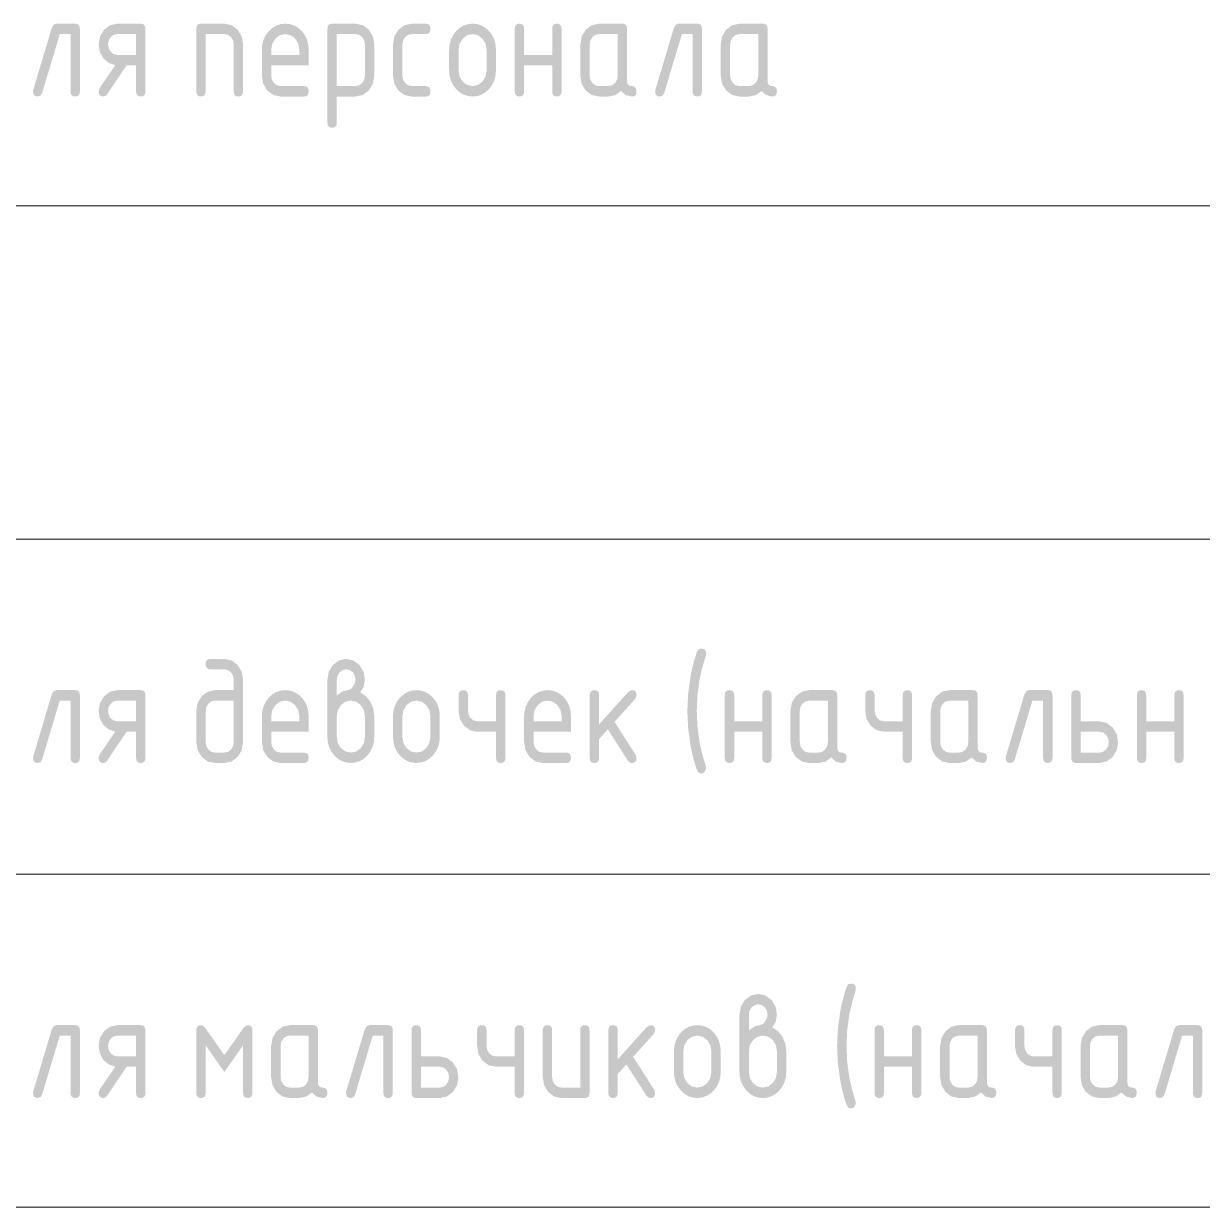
# Model space of a CAD drawing. Header units: millimetres. Extents: x -33838 to 476301, y -41806 to 120107.
# Drawn here: x 168524 to 171354, y 8690 to 11532 of the extents above; entities that cross this region are included whole.
import ezdxf

# ---------------------------------------------------------------- set-up
doc = ezdxf.new("R2010")
doc.units = ezdxf.units.MM
doc.layers.add('0_АР', color=8, linetype='Continuous', lineweight=20)

msp = doc.modelspace()

# ---------------------------------------------------------------- hatches: boundary and pattern name
at = {"layer": '0_АР'}
h = msp.add_hatch(color=7, dxfattribs=at)
h.dxf.hatch_style = 2
h.paths.add_polyline_path([(168602.49046, 11532.25537), (168647.41446, 11532.25537), (168652.33406, 11531.47077), (168655.84806, 11529.12027), (168657.95646, 11525.20927), (168658.65926, 11519.74277), (168658.65926, 11369.86737), (168657.95646, 11364.37757), (168655.84806, 11360.46907), (168652.33406, 11358.13157), (168647.41446, 11357.35477), (168642.50356, 11358.13157), (168639.00846, 11360.46907), (168636.91906, 11364.37757), (168636.22486, 11369.86737), (168636.22486, 11507.28527), (168610.48306, 11507.28527), (168568.09466, 11365.89857), (168564.15346, 11359.47687), (168557.56646, 11357.35477), (168552.61496, 11358.14197), (168549.08456, 11360.51047), (168546.97016, 11364.47057), (168546.26646, 11370.03267), (168546.81776, 11373.83607), (168591.24566, 11522.05787), (168595.58646, 11529.69907)])
h = msp.add_hatch(color=7, dxfattribs=at)
h.paths.add_polyline_path([(168743.73566, 11432.70587), (168727.86756, 11437.88037), (168715.01736, 11448.96667), (168706.53556, 11464.29737), (168703.71746, 11482.31527), (168706.98336, 11501.66977), (168716.78126, 11517.75837), (168731.29196, 11528.62417), (168748.69656, 11532.25537), (168804.86546, 11532.25537), (168809.78506, 11531.47077), (168813.29906, 11529.12027), (168815.40746, 11525.20927), (168816.11026, 11519.74277), (168816.11026, 11369.86737), (168815.40746, 11364.37757), (168813.29906, 11360.46907), (168809.78506, 11358.13157), (168804.86546, 11357.35477), (168799.95446, 11358.13157), (168796.45936, 11360.46907), (168794.36996, 11364.37757), (168793.67576, 11369.86737), (168793.67576, 11432.31997), (168770.80036, 11432.31997), (168724.00216, 11362.48107), (168720.02656, 11358.63627), (168715.01736, 11357.35477), (168710.06586, 11358.13157), (168706.53556, 11360.46907), (168704.42106, 11364.37757), (168703.71746, 11369.86737), (168705.97746, 11377.41897)])
h.paths.add_polyline_path([(168726.26216, 11482.31527), (168727.91576, 11472.77237), (168732.87676, 11464.67637), (168740.12516, 11459.12287), (168748.69656, 11457.29007), (168793.67576, 11457.29007), (168793.67576, 11507.28527), (168748.69656, 11507.28527), (168740.00806, 11505.43877), (168732.76646, 11499.95417), (168727.88136, 11491.89947)])
h = msp.add_hatch(color=7, dxfattribs=at)
h.dxf.hatch_style = 2
h.paths.add_polyline_path([(168938.16536, 11369.86737), (168938.16536, 11519.74277), (168938.86896, 11525.20927), (168940.98346, 11529.12027), (168944.51376, 11531.47077), (168949.46526, 11532.25537), (169005.63406, 11532.25537), (169022.94226, 11528.58977), (169037.43916, 11517.64817), (169047.26466, 11501.53197), (169050.55816, 11482.31527), (169050.55816, 11369.86737), (169049.85536, 11364.37757), (169047.74696, 11360.46907), (169044.23296, 11358.13157), (169039.31336, 11357.35477), (169034.40236, 11358.13157), (169030.90726, 11360.46907), (169028.81786, 11364.37757), (169028.12366, 11369.86737), (169028.12366, 11482.31527), (169026.48376, 11492.03727), (169021.61936, 11500.06437), (169014.39156, 11505.47317), (169005.63406, 11507.28527), (168960.71006, 11507.28527), (168960.71006, 11369.86737), (168960.00726, 11364.37757), (168957.89886, 11360.46907), (168954.38486, 11358.13157), (168949.46526, 11357.35477), (168944.51376, 11358.13157), (168940.98346, 11360.46907), (168938.86896, 11364.37757)])
h = msp.add_hatch(color=7, dxfattribs=at)
h.paths.add_polyline_path([(169151.84026, 11507.28527), (169138.90046, 11504.52237), (169128.02776, 11496.26097), (169120.61386, 11484.14807), (169118.16096, 11469.80267), (169118.16096, 11457.29007), (169185.57456, 11457.29007), (169185.57456, 11469.80267), (169183.09416, 11484.14807), (169175.65276, 11496.26097), (169164.73866, 11504.52237)])
h.paths.add_polyline_path([(169118.16096, 11432.31997), (169118.16096, 11407.34997), (169119.81466, 11397.80707), (169124.77556, 11389.71107), (169132.02406, 11384.15757), (169140.59546, 11382.32477), (169196.76426, 11382.32477), (169201.68386, 11381.54107), (169205.19786, 11379.19667), (169207.30626, 11375.30197), (169208.00906, 11369.86737), (169207.30626, 11364.37757), (169205.19786, 11360.46907), (169201.68386, 11358.13157), (169196.76426, 11357.35477), (169140.59546, 11357.35477), (169123.19076, 11360.95827), (169108.68006, 11371.79657), (169098.88226, 11387.91967), (169095.61626, 11407.34997), (169095.61626, 11469.80267), (169096.64036, 11482.26697), (169099.71596, 11493.78057), (169104.84826, 11504.34317), (169112.04246, 11513.95497), (169120.70256, 11521.95367), (169130.22566, 11527.67337), (169140.60666, 11531.10897), (169151.84026, 11532.25537), (169163.19956, 11531.12017), (169173.63386, 11527.72157), (169183.14836, 11522.06997), (169191.74816, 11514.17547), (169198.84686, 11504.61447), (169203.93006, 11494.03547), (169206.98756, 11482.43327), (169208.00906, 11469.80267), (169208.00906, 11432.31997)])
h = msp.add_hatch(color=7, dxfattribs=at)
h.paths.add_polyline_path([(169253.06716, 11519.74277), (169253.77086, 11525.20927), (169255.88526, 11529.12027), (169259.41566, 11531.47077), (169264.36706, 11532.25537), (169320.53596, 11532.25537), (169337.91296, 11528.62417), (169352.39616, 11517.75837), (169362.19406, 11501.66977), (169365.45996, 11482.31527), (169365.45996, 11407.34997), (169362.19406, 11388.05747), (169352.39616, 11371.90687), (169337.91296, 11360.99277), (169320.53596, 11357.35477), (169275.61186, 11357.35477), (169275.61186, 11294.90207), (169274.90906, 11289.43557), (169272.80066, 11285.52447), (169269.28666, 11283.17407), (169264.36706, 11282.38947), (169259.41566, 11283.17407), (169255.88526, 11285.52447), (169253.77086, 11289.43557), (169253.06716, 11294.90207)])
h.paths.add_polyline_path([(169275.61186, 11507.28527), (169275.61186, 11382.32477), (169320.53596, 11382.32477), (169329.18316, 11384.14377), (169336.46606, 11389.60087), (169341.37876, 11397.68987), (169343.02556, 11407.34997), (169343.02556, 11482.31527), (169341.38566, 11492.03727), (169336.52116, 11500.06437), (169329.29336, 11505.47317), (169320.53596, 11507.28527)])
h = msp.add_hatch(color=7, dxfattribs=at)
h.dxf.hatch_style = 2
h.paths.add_polyline_path([(169433.06286, 11482.31527), (169433.06286, 11407.34997), (169434.71646, 11397.80707), (169439.67746, 11389.71107), (169446.92586, 11384.15757), (169455.49726, 11382.32477), (169489.23166, 11382.32477), (169494.15126, 11381.54107), (169497.66526, 11379.19667), (169499.77366, 11375.30197), (169500.47646, 11369.86737), (169499.77366, 11364.37757), (169497.66526, 11360.46907), (169494.15126, 11358.13157), (169489.23166, 11357.35477), (169455.49726, 11357.35477), (169438.09266, 11360.95827), (169423.58196, 11371.79657), (169413.78406, 11387.91967), (169410.51816, 11407.34997), (169410.51816, 11482.31527), (169413.78406, 11501.66977), (169423.58196, 11517.75837), (169438.09266, 11528.62417), (169455.49726, 11532.25537), (169489.23166, 11532.25537), (169494.15126, 11531.47077), (169497.66526, 11529.12027), (169499.77366, 11525.20927), (169500.47646, 11519.74277), (169499.77366, 11514.28487), (169497.66526, 11510.39277), (169494.15126, 11508.06127), (169489.23166, 11507.28527), (169455.49726, 11507.28527), (169446.80876, 11505.43877), (169439.56716, 11499.95417), (169434.68206, 11491.89947)])
h = msp.add_hatch(color=7, dxfattribs=at)
h.paths.add_polyline_path([(169545.34136, 11419.80747), (169545.34136, 11469.80267), (169546.36546, 11482.26697), (169549.44106, 11493.78057), (169554.57336, 11504.34317), (169561.76756, 11513.95497), (169570.42766, 11521.95367), (169579.95076, 11527.67337), (169590.33176, 11531.10897), (169601.56536, 11532.25537), (169612.92466, 11531.12017), (169623.35906, 11527.72157), (169632.87346, 11522.06997), (169641.47336, 11514.17547), (169648.57196, 11504.61447), (169653.65516, 11494.03547), (169656.71266, 11482.43327), (169657.73416, 11469.80267), (169657.73416, 11419.80747), (169656.70236, 11407.31117), (169653.61386, 11395.78137), (169648.47896, 11385.21267), (169641.30796, 11375.59997), (169632.65646, 11367.60997), (169623.15226, 11361.90917), (169612.79036, 11358.49247), (169601.56536, 11357.35477), (169590.33176, 11358.49247), (169579.95076, 11361.90917), (169570.42766, 11367.60997), (169561.76756, 11375.59997), (169554.57336, 11385.21267), (169549.44106, 11395.78137), (169546.36546, 11407.31117)])
h.paths.add_polyline_path([(169635.29976, 11419.80747), (169635.29976, 11469.80267), (169632.81926, 11484.14807), (169625.37786, 11496.26097), (169614.46376, 11504.52237), (169601.56536, 11507.28527), (169588.62556, 11504.52237), (169577.75286, 11496.26097), (169570.33896, 11484.14807), (169567.88606, 11469.80267), (169567.88606, 11419.80747), (169570.32526, 11405.29667), (169577.64256, 11393.18377), (169588.50846, 11385.02577), (169601.56536, 11382.32477), (169614.46376, 11385.06017), (169625.37786, 11393.29397), (169632.81926, 11405.41387)])
h = msp.add_hatch(color=7, dxfattribs=at)
h.dxf.hatch_style = 2
h.paths.add_polyline_path([(169725.33706, 11432.31997), (169725.33706, 11369.86737), (169724.63426, 11364.37757), (169722.52586, 11360.46907), (169719.01186, 11358.13157), (169714.09226, 11357.35477), (169709.14076, 11358.13157), (169705.61036, 11360.46907), (169703.49596, 11364.37757), (169702.79236, 11369.86737), (169702.79236, 11519.74277), (169703.49596, 11525.20927), (169705.61036, 11529.12027), (169709.14076, 11531.47077), (169714.09226, 11532.25537), (169719.01186, 11531.47077), (169722.52586, 11529.12027), (169724.63426, 11525.20927), (169725.33706, 11519.74277), (169725.33706, 11457.29007), (169792.75066, 11457.29007), (169792.75066, 11519.74277), (169793.44486, 11525.20927), (169795.53426, 11529.12027), (169799.02936, 11531.47077), (169803.94036, 11532.25537), (169808.85996, 11531.47077), (169812.37396, 11529.12027), (169814.48226, 11525.20927), (169815.18506, 11519.74277), (169815.18506, 11369.86737), (169814.48226, 11364.37757), (169812.37396, 11360.46907), (169808.85996, 11358.13157), (169803.94036, 11357.35477), (169799.02936, 11358.13157), (169795.53426, 11360.46907), (169793.44486, 11364.37757), (169792.75066, 11369.86737), (169792.75066, 11432.31997)])
h = msp.add_hatch(color=7, dxfattribs=at)
h.paths.add_polyline_path([(169995.12566, 11369.86737), (169994.42286, 11364.37757), (169992.31446, 11360.46907), (169988.80046, 11358.13157), (169983.88086, 11357.35477), (169969.61126, 11360.66207), (169958.19416, 11370.58387), (169944.33806, 11360.66207), (169927.71196, 11357.35477), (169905.22246, 11357.35477), (169887.81776, 11360.95827), (169873.30706, 11371.79657), (169863.50916, 11387.91967), (169860.24326, 11407.34997), (169860.24326, 11482.31527), (169863.50916, 11501.66977), (169873.30706, 11517.75837), (169887.81776, 11528.62417), (169905.22246, 11532.25537), (169961.39126, 11532.25537), (169966.31086, 11531.47077), (169969.82486, 11529.12027), (169971.93326, 11525.20927), (169972.63606, 11519.74277), (169972.63606, 11394.83737), (169973.33886, 11389.34757), (169975.44726, 11385.43917), (169978.96126, 11383.10167), (169983.88086, 11382.32477), (169988.80046, 11381.54107), (169992.31446, 11379.19667), (169994.42286, 11375.30197)])
h.paths.add_polyline_path([(169950.20156, 11507.28527), (169905.22246, 11507.28527), (169896.53386, 11505.43877), (169889.29226, 11499.95417), (169884.40716, 11491.89947), (169882.78796, 11482.31527), (169882.78796, 11407.34997), (169884.44156, 11397.80707), (169889.40256, 11389.71107), (169896.65106, 11384.15757), (169905.22246, 11382.32477), (169927.71196, 11382.32477), (169936.35916, 11384.14377), (169943.64216, 11389.60087), (169948.55486, 11397.68987), (169950.20156, 11407.34997)])
h = msp.add_hatch(color=7, dxfattribs=at)
h.dxf.hatch_style = 2
h.paths.add_polyline_path([(170096.23156, 11532.25537), (170141.15556, 11532.25537), (170146.07516, 11531.47077), (170149.58916, 11529.12027), (170151.69756, 11525.20927), (170152.40036, 11519.74277), (170152.40036, 11369.86737), (170151.69756, 11364.37757), (170149.58916, 11360.46907), (170146.07516, 11358.13157), (170141.15556, 11357.35477), (170136.24456, 11358.13157), (170132.74956, 11360.46907), (170130.66006, 11364.37757), (170129.96596, 11369.86737), (170129.96596, 11507.28527), (170104.22416, 11507.28527), (170061.83566, 11365.89857), (170057.89456, 11359.47687), (170051.30746, 11357.35477), (170046.35606, 11358.14197), (170042.82566, 11360.51047), (170040.71126, 11364.47057), (170040.00756, 11370.03267), (170040.55876, 11373.83607), (170084.98676, 11522.05787), (170089.32756, 11529.69907)])
h = msp.add_hatch(color=7, dxfattribs=at)
h.paths.add_polyline_path([(170332.34086, 11369.86737), (170331.63806, 11364.37757), (170329.52966, 11360.46907), (170326.01566, 11358.13157), (170321.09606, 11357.35477), (170306.82656, 11360.66207), (170295.40946, 11370.58387), (170281.55326, 11360.66207), (170264.92726, 11357.35477), (170242.43766, 11357.35477), (170225.03306, 11360.95827), (170210.52236, 11371.79657), (170200.72446, 11387.91967), (170197.45856, 11407.34997), (170197.45856, 11482.31527), (170200.72446, 11501.66977), (170210.52236, 11517.75837), (170225.03306, 11528.62417), (170242.43766, 11532.25537), (170298.60656, 11532.25537), (170303.52616, 11531.47077), (170307.04016, 11529.12027), (170309.14856, 11525.20927), (170309.85136, 11519.74277), (170309.85136, 11394.83737), (170310.55416, 11389.34757), (170312.66246, 11385.43917), (170316.17646, 11383.10167), (170321.09606, 11382.32477), (170326.01566, 11381.54107), (170329.52966, 11379.19667), (170331.63806, 11375.30197)])
h.paths.add_polyline_path([(170287.41686, 11507.28527), (170242.43766, 11507.28527), (170233.74916, 11505.43877), (170226.50756, 11499.95417), (170221.62246, 11491.89947), (170220.00326, 11482.31527), (170220.00326, 11407.34997), (170221.65686, 11397.80707), (170226.61776, 11389.71107), (170233.86626, 11384.15757), (170242.43766, 11382.32477), (170264.92726, 11382.32477), (170273.57446, 11384.14377), (170280.85736, 11389.60087), (170285.77006, 11397.68987), (170287.41686, 11407.34997)])
h = msp.add_hatch(color=7, dxfattribs=at)
h.dxf.hatch_style = 2
h.paths.add_polyline_path([(170139.86356, 9882.11177), (170141.51716, 9844.37417), (170146.47806, 9806.92607), (170152.17626, 9781.33587), (170161.47116, 9749.21377), (170162.29796, 9744.63867), (170158.88046, 9735.87437), (170155.19416, 9733.11827), (170150.88786, 9732.18127), (170144.94846, 9733.65577), (170141.40696, 9738.02407), (170136.82756, 9750.29387), (170132.51166, 9764.78557), (170128.45426, 9781.50987), (170124.64996, 9800.47677), (170119.14476, 9840.94287), (170117.31886, 9882.11177), (170119.14476, 9923.21177), (170124.64996, 9963.69167), (170128.45426, 9982.63537), (170132.51166, 9999.36217), (170136.82756, 10013.86687), (170141.40696, 10026.14437), (170144.94846, 10030.51277), (170150.88786, 10031.98727), (170155.87976, 10031.20347), (170159.44546, 10028.85907), (170161.58486, 10024.96437), (170162.29796, 10019.52977), (170161.47116, 10014.95467), (170152.17626, 9982.83257), (170146.47806, 9957.24247), (170141.51716, 9919.78047)])
h = msp.add_hatch(color=7, dxfattribs=at)
h.paths.add_polyline_path([(169050.55816, 9957.02197), (169050.55816, 9807.14647), (169047.26466, 9787.71617), (169037.43916, 9771.59317), (169022.94226, 9760.75487), (169005.63406, 9757.15127), (168983.14446, 9757.15127), (168965.73986, 9760.78927), (168951.22916, 9771.70337), (168941.43126, 9787.85397), (168938.16536, 9807.14647), (168938.16536, 9882.11177), (168941.43816, 9901.46637), (168951.28426, 9917.55497), (168965.78806, 9928.42077), (168983.14446, 9932.05187), (169028.12366, 9932.05187), (169028.12366, 9957.02197), (169026.48376, 9966.77157), (169021.61936, 9974.82617), (169014.39156, 9980.23497), (169005.63406, 9982.04717), (168971.89966, 9982.04717), (168966.98876, 9982.82317), (168963.49366, 9985.15457), (168961.40426, 9989.04667), (168960.71006, 9994.50457), (168961.40426, 9999.97107), (168963.49366, 10003.88217), (168966.98876, 10006.23257), (168971.89966, 10007.01717), (169005.63406, 10007.01717), (169023.01116, 10003.35157), (169037.49436, 9992.40997), (169047.29216, 9976.28697)])
h.paths.add_polyline_path([(169028.12366, 9807.14647), (169028.12366, 9907.08187), (168983.14446, 9907.08187), (168974.45596, 9905.23527), (168967.21436, 9899.75067), (168962.32926, 9891.69607), (168960.71006, 9882.11177), (168960.71006, 9807.14647), (168962.36366, 9797.60357), (168967.32466, 9789.50767), (168974.57306, 9783.95417), (168983.14446, 9782.12137), (169005.63406, 9782.12137), (169014.28126, 9783.94037), (169021.56416, 9789.39737), (169026.47686, 9797.48647)])
h = msp.add_hatch(color=7, dxfattribs=at)
h.paths.add_polyline_path([(169275.61186, 9919.53927), (169289.28206, 9928.91687), (169301.79466, 9932.05187), (169308.49186, 9934.21537), (169314.69306, 9940.76107), (169319.06146, 9948.89157), (169320.53596, 9957.02197), (169318.89606, 9966.77157), (169314.03156, 9974.82617), (169306.80376, 9980.23497), (169298.04636, 9982.04717), (169289.35786, 9980.20057), (169282.11626, 9974.71597), (169277.23106, 9966.65447), (169275.61186, 9957.02197)])
h.paths.add_polyline_path([(169331.78076, 9926.92557), (169345.61626, 9917.61697), (169356.30986, 9904.05017), (169363.15866, 9887.56887), (169365.45996, 9869.59917), (169365.45996, 9819.60397), (169364.42816, 9807.03627), (169361.33966, 9795.46077), (169356.20476, 9784.87737), (169349.03376, 9775.28627), (169340.38226, 9767.33667), (169330.87816, 9761.67127), (169320.51616, 9758.27957), (169309.29116, 9757.15127), (169297.99466, 9758.28907), (169287.58706, 9761.70567), (169278.06826, 9767.40647), (169269.43826, 9775.39647), (169262.27596, 9785.00917), (169257.15996, 9795.57787), (169254.09036, 9807.10777), (169253.06716, 9819.60397), (169253.06716, 9957.02197), (169256.34006, 9976.40407), (169266.18616, 9992.52017), (169280.68996, 10003.38607), (169298.04636, 10007.01717), (169315.45096, 10003.35157), (169329.96176, 9992.40997), (169339.75956, 9976.28697), (169343.02556, 9957.02197), (169340.21436, 9940.03077)])
h.paths.add_polyline_path([(169343.02556, 9819.60397), (169343.02556, 9869.59917), (169340.55886, 9883.94457), (169333.21386, 9896.05757), (169322.34806, 9904.31887), (169309.29116, 9907.08187), (169296.23426, 9904.31887), (169285.36836, 9896.05757), (169278.05106, 9883.94457), (169275.61186, 9869.59917), (169275.61186, 9819.60397), (169278.05106, 9805.09327), (169285.36836, 9792.98027), (169296.23426, 9784.82227), (169309.29116, 9782.12137), (169322.34806, 9784.85677), (169333.21386, 9793.09057), (169340.55886, 9805.21037)])
h = msp.add_hatch(color=7, dxfattribs=at)
h.dxf.hatch_style = 2
h.paths.add_polyline_path([(168602.49046, 9932.05187), (168647.41446, 9932.05187), (168652.33406, 9931.26727), (168655.84806, 9928.91687), (168657.95646, 9925.00577), (168658.65926, 9919.53927), (168658.65926, 9769.66387), (168657.95646, 9764.17407), (168655.84806, 9760.26567), (168652.33406, 9757.92817), (168647.41446, 9757.15127), (168642.50356, 9757.92817), (168639.00846, 9760.26567), (168636.91906, 9764.17407), (168636.22486, 9769.66387), (168636.22486, 9907.08187), (168610.48306, 9907.08187), (168568.09466, 9765.69517), (168564.15346, 9759.27347), (168557.56646, 9757.15127), (168552.61496, 9757.93847), (168549.08456, 9760.30697), (168546.97016, 9764.26717), (168546.26646, 9769.82927), (168546.81776, 9773.63267), (168591.24566, 9921.85437), (168595.58646, 9929.49567)])
h = msp.add_hatch(color=7, dxfattribs=at)
h.paths.add_polyline_path([(168743.73566, 9832.50237), (168727.86756, 9837.67697), (168715.01736, 9848.76327), (168706.53556, 9864.09397), (168703.71746, 9882.11177), (168706.98336, 9901.46637), (168716.78126, 9917.55497), (168731.29196, 9928.42077), (168748.69656, 9932.05187), (168804.86546, 9932.05187), (168809.78506, 9931.26727), (168813.29906, 9928.91687), (168815.40746, 9925.00577), (168816.11026, 9919.53927), (168816.11026, 9769.66387), (168815.40746, 9764.17407), (168813.29906, 9760.26567), (168809.78506, 9757.92817), (168804.86546, 9757.15127), (168799.95446, 9757.92817), (168796.45936, 9760.26567), (168794.36996, 9764.17407), (168793.67576, 9769.66387), (168793.67576, 9832.11657), (168770.80036, 9832.11657), (168724.00216, 9762.27757), (168720.02656, 9758.43287), (168715.01736, 9757.15127), (168710.06586, 9757.92817), (168706.53556, 9760.26567), (168704.42106, 9764.17407), (168703.71746, 9769.66387), (168705.97746, 9777.21557)])
h.paths.add_polyline_path([(168726.26216, 9882.11177), (168727.91576, 9872.56887), (168732.87676, 9864.47287), (168740.12516, 9858.91937), (168748.69656, 9857.08657), (168793.67576, 9857.08657), (168793.67576, 9907.08187), (168748.69656, 9907.08187), (168740.00806, 9905.23527), (168732.76646, 9899.75067), (168727.88136, 9891.69607)])
h = msp.add_hatch(color=7, dxfattribs=at)
h.paths.add_polyline_path([(169151.84026, 9907.08187), (169138.90046, 9904.31887), (169128.02776, 9896.05757), (169120.61386, 9883.94457), (169118.16096, 9869.59917), (169118.16096, 9857.08657), (169185.57456, 9857.08657), (169185.57456, 9869.59917), (169183.09416, 9883.94457), (169175.65276, 9896.05757), (169164.73866, 9904.31887)])
h.paths.add_polyline_path([(169118.16096, 9832.11657), (169118.16096, 9807.14647), (169119.81466, 9797.60357), (169124.77556, 9789.50767), (169132.02406, 9783.95417), (169140.59546, 9782.12137), (169196.76426, 9782.12137), (169201.68386, 9781.33757), (169205.19786, 9778.99317), (169207.30626, 9775.09847), (169208.00906, 9769.66387), (169207.30626, 9764.17407), (169205.19786, 9760.26567), (169201.68386, 9757.92817), (169196.76426, 9757.15127), (169140.59546, 9757.15127), (169123.19076, 9760.75487), (169108.68006, 9771.59317), (169098.88226, 9787.71617), (169095.61626, 9807.14647), (169095.61626, 9869.59917), (169096.64036, 9882.06357), (169099.71596, 9893.57707), (169104.84826, 9904.13977), (169112.04246, 9913.75157), (169120.70256, 9921.75017), (169130.22566, 9927.46987), (169140.60666, 9930.90557), (169151.84026, 9932.05187), (169163.19956, 9930.91677), (169173.63386, 9927.51817), (169183.14836, 9921.86647), (169191.74816, 9913.97207), (169198.84686, 9904.41107), (169203.93006, 9893.83197), (169206.98756, 9882.22977), (169208.00906, 9869.59917), (169208.00906, 9832.11657)])
h = msp.add_hatch(color=7, dxfattribs=at)
h.paths.add_polyline_path([(169410.51816, 9819.60397), (169410.51816, 9869.59917), (169411.54216, 9882.06357), (169414.61776, 9893.57707), (169419.75016, 9904.13977), (169426.94436, 9913.75157), (169435.60446, 9921.75017), (169445.12756, 9927.46987), (169455.50846, 9930.90557), (169466.74206, 9932.05187), (169478.10146, 9930.91677), (169488.53576, 9927.51817), (169498.05026, 9921.86647), (169506.65006, 9913.97207), (169513.74866, 9904.41107), (169518.83196, 9893.83197), (169521.88946, 9882.22977), (169522.91096, 9869.59917), (169522.91096, 9819.60397), (169521.87916, 9807.10777), (169518.79056, 9795.57787), (169513.65566, 9785.00917), (169506.48466, 9775.39647), (169497.83326, 9767.40647), (169488.32906, 9761.70567), (169477.96706, 9758.28907), (169466.74206, 9757.15127), (169455.50846, 9758.28907), (169445.12756, 9761.70567), (169435.60446, 9767.40647), (169426.94436, 9775.39647), (169419.75016, 9785.00917), (169414.61776, 9795.57787), (169411.54216, 9807.10777)])
h.paths.add_polyline_path([(169500.47646, 9819.60397), (169500.47646, 9869.59917), (169497.99596, 9883.94457), (169490.55456, 9896.05757), (169479.64056, 9904.31887), (169466.74206, 9907.08187), (169453.80226, 9904.31887), (169442.92956, 9896.05757), (169435.51576, 9883.94457), (169433.06286, 9869.59917), (169433.06286, 9819.60397), (169435.50196, 9805.09327), (169442.81936, 9792.98027), (169453.68516, 9784.82227), (169466.74206, 9782.12137), (169479.64056, 9784.85677), (169490.55456, 9793.09057), (169497.99596, 9805.21037)])
h = msp.add_hatch(color=7, dxfattribs=at)
h.dxf.hatch_style = 2
h.paths.add_polyline_path([(169680.36186, 9919.53927), (169680.36186, 9769.66387), (169679.65906, 9764.17407), (169677.55066, 9760.26567), (169674.03666, 9757.92817), (169669.11706, 9757.15127), (169664.20606, 9757.92817), (169660.71106, 9760.26567), (169658.62156, 9764.17407), (169657.92736, 9769.66387), (169657.92736, 9832.11657), (169612.94826, 9832.11657), (169595.75026, 9835.71327), (169581.19826, 9846.50327), (169571.27636, 9862.34387), (169567.96906, 9881.11957), (169567.96906, 9919.53927), (169568.67276, 9925.00577), (169570.78716, 9928.91687), (169574.31746, 9931.26727), (169579.26896, 9932.05187), (169584.18856, 9931.26727), (169587.70256, 9928.91687), (169589.81096, 9925.00577), (169590.51376, 9919.53927), (169590.51376, 9882.11177), (169592.16746, 9872.56887), (169597.12836, 9864.47287), (169604.37686, 9858.91937), (169612.94826, 9857.08657), (169657.92736, 9857.08657), (169657.92736, 9919.53927), (169658.62156, 9925.00577), (169660.71106, 9928.91687), (169664.20606, 9931.26727), (169669.11706, 9932.05187), (169674.03666, 9931.26727), (169677.55066, 9928.91687), (169679.65906, 9925.00577)])
h = msp.add_hatch(color=7, dxfattribs=at)
h.paths.add_polyline_path([(169781.64396, 9907.08187), (169768.70416, 9904.31887), (169757.83146, 9896.05757), (169750.41756, 9883.94457), (169747.96466, 9869.59917), (169747.96466, 9857.08657), (169815.37836, 9857.08657), (169815.37836, 9869.59917), (169812.89786, 9883.94457), (169805.45646, 9896.05757), (169794.54236, 9904.31887)])
h.paths.add_polyline_path([(169747.96466, 9832.11657), (169747.96466, 9807.14647), (169749.61836, 9797.60357), (169754.57926, 9789.50767), (169761.82776, 9783.95417), (169770.39916, 9782.12137), (169826.56796, 9782.12137), (169831.48756, 9781.33757), (169835.00156, 9778.99317), (169837.10996, 9775.09847), (169837.81276, 9769.66387), (169837.10996, 9764.17407), (169835.00156, 9760.26567), (169831.48756, 9757.92817), (169826.56796, 9757.15127), (169770.39916, 9757.15127), (169752.99456, 9760.75487), (169738.48376, 9771.59317), (169728.68596, 9787.71617), (169725.41996, 9807.14647), (169725.41996, 9869.59917), (169726.44406, 9882.06357), (169729.51966, 9893.57707), (169734.65196, 9904.13977), (169741.84616, 9913.75157), (169750.50636, 9921.75017), (169760.02946, 9927.46987), (169770.41036, 9930.90557), (169781.64396, 9932.05187), (169793.00326, 9930.91677), (169803.43766, 9927.51817), (169812.95216, 9921.86647), (169821.55196, 9913.97207), (169828.65056, 9904.41107), (169833.73376, 9893.83197), (169836.79136, 9882.22977), (169837.81276, 9869.59917), (169837.81276, 9832.11657)])
h = msp.add_hatch(color=7, dxfattribs=at)
h.dxf.hatch_style = 2
h.paths.add_polyline_path([(169905.41566, 9849.92077), (169976.02626, 9928.46897), (169984.01896, 9932.05187), (169988.93856, 9931.26727), (169992.45256, 9928.91687), (169994.56096, 9925.00577), (169995.26376, 9919.53927), (169991.84616, 9910.88527), (169942.51246, 9855.98417), (169993.05886, 9776.82967), (169995.26376, 9769.44337), (169994.56096, 9764.05787), (169992.45256, 9760.21747), (169988.93856, 9757.91697), (169984.01896, 9757.15127), (169978.69286, 9758.47417), (169974.64826, 9762.44297), (169926.30666, 9837.95947), (169905.41566, 9814.69817), (169905.41566, 9769.66387), (169904.71286, 9764.17407), (169902.60446, 9760.26567), (169899.09046, 9757.92817), (169894.17086, 9757.15127), (169889.21936, 9757.92817), (169885.68906, 9760.26567), (169883.57456, 9764.17407), (169882.87096, 9769.66387), (169882.87096, 9919.53927), (169883.57456, 9925.00577), (169885.68906, 9928.91687), (169889.21936, 9931.26727), (169894.17086, 9932.05187), (169899.09046, 9931.26727), (169902.60446, 9928.91687), (169904.71286, 9925.00577), (169905.41566, 9919.53927)])
h = msp.add_hatch(color=7, dxfattribs=at)
h.dxf.hatch_style = 2
h.paths.add_polyline_path([(170229.74566, 9832.11657), (170229.74566, 9769.66387), (170229.04286, 9764.17407), (170226.93446, 9760.26567), (170223.42046, 9757.92817), (170218.50086, 9757.15127), (170213.54946, 9757.92817), (170210.01906, 9760.26567), (170207.90466, 9764.17407), (170207.20096, 9769.66387), (170207.20096, 9919.53927), (170207.90466, 9925.00577), (170210.01906, 9928.91687), (170213.54946, 9931.26727), (170218.50086, 9932.05187), (170223.42046, 9931.26727), (170226.93446, 9928.91687), (170229.04286, 9925.00577), (170229.74566, 9919.53927), (170229.74566, 9857.08657), (170297.15936, 9857.08657), (170297.15936, 9919.53927), (170297.85346, 9925.00577), (170299.94296, 9928.91687), (170303.43796, 9931.26727), (170308.34896, 9932.05187), (170313.26856, 9931.26727), (170316.78256, 9928.91687), (170318.89096, 9925.00577), (170319.59376, 9919.53927), (170319.59376, 9769.66387), (170318.89096, 9764.17407), (170316.78256, 9760.26567), (170313.26856, 9757.92817), (170308.34896, 9757.15127), (170303.43796, 9757.92817), (170299.94296, 9760.26567), (170297.85346, 9764.17407), (170297.15936, 9769.66387), (170297.15936, 9832.11657)])
h = msp.add_hatch(color=7, dxfattribs=at)
h.paths.add_polyline_path([(170499.53426, 9769.66387), (170498.83146, 9764.17407), (170496.72306, 9760.26567), (170493.20906, 9757.92817), (170488.28946, 9757.15127), (170474.01996, 9760.45857), (170462.60286, 9770.38047), (170448.74666, 9760.45857), (170432.12066, 9757.15127), (170409.63106, 9757.15127), (170392.22646, 9760.75487), (170377.71576, 9771.59317), (170367.91786, 9787.71617), (170364.65196, 9807.14647), (170364.65196, 9882.11177), (170367.91786, 9901.46637), (170377.71576, 9917.55497), (170392.22646, 9928.42077), (170409.63106, 9932.05187), (170465.79996, 9932.05187), (170470.71956, 9931.26727), (170474.23356, 9928.91687), (170476.34196, 9925.00577), (170477.04476, 9919.53927), (170477.04476, 9794.63397), (170477.74756, 9789.14417), (170479.85596, 9785.23567), (170483.36996, 9782.89817), (170488.28946, 9782.12137), (170493.20906, 9781.33757), (170496.72306, 9778.99317), (170498.83146, 9775.09847)])
h.paths.add_polyline_path([(170454.61026, 9907.08187), (170409.63106, 9907.08187), (170400.94256, 9905.23527), (170393.70096, 9899.75067), (170388.81586, 9891.69607), (170387.19666, 9882.11177), (170387.19666, 9807.14647), (170388.85026, 9797.60357), (170393.81116, 9789.50767), (170401.05966, 9783.95417), (170409.63106, 9782.12137), (170432.12066, 9782.12137), (170440.76786, 9783.94037), (170448.05076, 9789.39737), (170452.96346, 9797.48647), (170454.61026, 9807.14647)])
h = msp.add_hatch(color=7, dxfattribs=at)
h.dxf.hatch_style = 2
h.paths.add_polyline_path([(170656.80906, 9919.53927), (170656.80906, 9769.66387), (170656.10626, 9764.17407), (170653.99786, 9760.26567), (170650.48386, 9757.92817), (170645.56426, 9757.15127), (170640.65326, 9757.92817), (170637.15826, 9760.26567), (170635.06876, 9764.17407), (170634.37456, 9769.66387), (170634.37456, 9832.11657), (170589.39546, 9832.11657), (170572.19746, 9835.71327), (170557.64546, 9846.50327), (170547.72356, 9862.34387), (170544.41626, 9881.11957), (170544.41626, 9919.53927), (170545.11996, 9925.00577), (170547.23436, 9928.91687), (170550.76466, 9931.26727), (170555.71616, 9932.05187), (170560.63576, 9931.26727), (170564.14976, 9928.91687), (170566.25816, 9925.00577), (170566.96096, 9919.53927), (170566.96096, 9882.11177), (170568.61466, 9872.56887), (170573.57556, 9864.47287), (170580.82406, 9858.91937), (170589.39546, 9857.08657), (170634.37456, 9857.08657), (170634.37456, 9919.53927), (170635.06876, 9925.00577), (170637.15826, 9928.91687), (170640.65326, 9931.26727), (170645.56426, 9932.05187), (170650.48386, 9931.26727), (170653.99786, 9928.91687), (170656.10626, 9925.00577)])
h = msp.add_hatch(color=7, dxfattribs=at)
h.paths.add_polyline_path([(170836.74956, 9769.66387), (170836.04676, 9764.17407), (170833.93836, 9760.26567), (170830.42436, 9757.92817), (170825.50476, 9757.15127), (170811.23516, 9760.45857), (170799.81816, 9770.38047), (170785.96196, 9760.45857), (170769.33596, 9757.15127), (170746.84636, 9757.15127), (170729.44176, 9760.75487), (170714.93096, 9771.59317), (170705.13316, 9787.71617), (170701.86716, 9807.14647), (170701.86716, 9882.11177), (170705.13316, 9901.46637), (170714.93096, 9917.55497), (170729.44176, 9928.42077), (170746.84636, 9932.05187), (170803.01516, 9932.05187), (170807.93476, 9931.26727), (170811.44876, 9928.91687), (170813.55716, 9925.00577), (170814.25996, 9919.53927), (170814.25996, 9794.63397), (170814.96276, 9789.14417), (170817.07116, 9785.23567), (170820.58516, 9782.89817), (170825.50476, 9782.12137), (170830.42436, 9781.33757), (170833.93836, 9778.99317), (170836.04676, 9775.09847)])
h.paths.add_polyline_path([(170791.82556, 9907.08187), (170746.84636, 9907.08187), (170738.15786, 9905.23527), (170730.91626, 9899.75067), (170726.03106, 9891.69607), (170724.41186, 9882.11177), (170724.41186, 9807.14647), (170726.06556, 9797.60357), (170731.02646, 9789.50767), (170738.27496, 9783.95417), (170746.84636, 9782.12137), (170769.33596, 9782.12137), (170777.98316, 9783.94037), (170785.26606, 9789.39737), (170790.17876, 9797.48647), (170791.82556, 9807.14647)])
h = msp.add_hatch(color=7, dxfattribs=at)
h.dxf.hatch_style = 2
h.paths.add_polyline_path([(170937.85546, 9932.05187), (170982.77956, 9932.05187), (170987.69916, 9931.26727), (170991.21316, 9928.91687), (170993.32156, 9925.00577), (170994.02436, 9919.53927), (170994.02436, 9769.66387), (170993.32156, 9764.17407), (170991.21316, 9760.26567), (170987.69916, 9757.92817), (170982.77956, 9757.15127), (170977.86856, 9757.92817), (170974.37346, 9760.26567), (170972.28406, 9764.17407), (170971.58986, 9769.66387), (170971.58986, 9907.08187), (170945.84816, 9907.08187), (170903.45966, 9765.69517), (170899.51846, 9759.27347), (170892.93146, 9757.15127), (170887.97996, 9757.93847), (170884.44966, 9760.30697), (170882.33516, 9764.26717), (170881.63156, 9769.82927), (170882.18276, 9773.63267), (170926.61066, 9921.85437), (170930.95156, 9929.49567)])
h = msp.add_hatch(color=7, dxfattribs=at)
h.paths.add_polyline_path([(171151.47526, 9807.14647), (171148.20926, 9787.71617), (171138.41146, 9771.59317), (171123.92826, 9760.75487), (171106.55126, 9757.15127), (171050.38236, 9757.15127), (171045.43096, 9757.92817), (171041.90056, 9760.26567), (171039.78616, 9764.17407), (171039.08246, 9769.66387), (171039.08246, 9919.53927), (171039.78616, 9925.00577), (171041.90056, 9928.91687), (171045.43096, 9931.26727), (171050.38236, 9932.05187), (171055.30196, 9931.26727), (171058.81596, 9928.91687), (171060.92436, 9925.00577), (171061.62716, 9919.53927), (171061.62716, 9857.08657), (171106.55126, 9857.08657), (171123.92826, 9853.42107), (171138.41146, 9842.47937), (171148.20926, 9826.36327)])
h.paths.add_polyline_path([(171129.04076, 9807.14647), (171127.40096, 9816.86857), (171122.53646, 9824.89567), (171115.30866, 9830.30447), (171106.55126, 9832.11657), (171061.62716, 9832.11657), (171061.62716, 9782.12137), (171106.55126, 9782.12137), (171115.19836, 9783.94037), (171122.48136, 9789.39737), (171127.39406, 9797.48647)])
h = msp.add_hatch(color=7, dxfattribs=at)
h.dxf.hatch_style = 2
h.paths.add_polyline_path([(171219.07806, 9832.11657), (171219.07806, 9769.66387), (171218.37526, 9764.17407), (171216.26686, 9760.26567), (171212.75286, 9757.92817), (171207.83326, 9757.15127), (171202.88186, 9757.92817), (171199.35146, 9760.26567), (171197.23706, 9764.17407), (171196.53336, 9769.66387), (171196.53336, 9919.53927), (171197.23706, 9925.00577), (171199.35146, 9928.91687), (171202.88186, 9931.26727), (171207.83326, 9932.05187), (171212.75286, 9931.26727), (171216.26686, 9928.91687), (171218.37526, 9925.00577), (171219.07806, 9919.53927), (171219.07806, 9857.08657), (171286.49176, 9857.08657), (171286.49176, 9919.53927), (171287.18596, 9925.00577), (171289.27536, 9928.91687), (171292.77046, 9931.26727), (171297.68136, 9932.05187), (171302.60096, 9931.26727), (171306.11496, 9928.91687), (171308.22336, 9925.00577), (171308.92616, 9919.53927), (171308.92616, 9769.66387), (171308.22336, 9764.17407), (171306.11496, 9760.26567), (171302.60096, 9757.92817), (171297.68136, 9757.15127), (171292.77046, 9757.92817), (171289.27536, 9760.26567), (171287.18596, 9764.17407), (171286.49176, 9769.66387), (171286.49176, 9832.11657)])
h = msp.add_hatch(color=7, dxfattribs=at)
h.dxf.hatch_style = 2
h.paths.add_polyline_path([(170499.39216, 9077.77677), (170501.04586, 9040.03917), (170506.00676, 9002.59097), (170511.70496, 8977.00077), (170520.99986, 8944.87867), (170521.82666, 8940.30367), (170518.40916, 8931.53927), (170514.72286, 8928.78327), (170510.41646, 8927.84617), (170504.47716, 8929.32067), (170500.93556, 8933.68907), (170496.35626, 8945.95877), (170492.04036, 8960.45057), (170487.98286, 8977.17477), (170484.17866, 8996.14177), (170478.67336, 9036.60787), (170476.84746, 9077.77677), (170478.67336, 9118.87667), (170484.17866, 9159.35657), (170487.98286, 9178.30027), (170492.04036, 9195.02707), (170496.35626, 9209.53177), (170500.93556, 9221.80927), (170504.47716, 9226.17767), (170510.41646, 9227.65217), (170515.40846, 9226.86837), (170518.97416, 9224.52397), (170521.11356, 9220.62937), (170521.82666, 9215.19467), (170520.99986, 9210.61957), (170511.70496, 9178.49757), (170506.00676, 9152.90737), (170501.04586, 9115.44537)])
h = msp.add_hatch(color=7, dxfattribs=at)
h.paths.add_polyline_path([(170264.94426, 9115.20427), (170278.61446, 9124.58177), (170291.12706, 9127.71687), (170297.82426, 9129.88037), (170304.02546, 9136.42607), (170308.39386, 9144.55647), (170309.86836, 9152.68687), (170308.22846, 9162.43647), (170303.36406, 9170.49117), (170296.13616, 9175.89997), (170287.37876, 9177.71207), (170278.69026, 9175.86547), (170271.44866, 9170.38087), (170266.56346, 9162.31937), (170264.94426, 9152.68687)])
h.paths.add_polyline_path([(170321.11316, 9122.59057), (170334.94866, 9113.28187), (170345.64226, 9099.71507), (170352.49106, 9083.23377), (170354.79236, 9065.26417), (170354.79236, 9015.26887), (170353.76056, 9002.70117), (170350.67206, 8991.12567), (170345.53716, 8980.54237), (170338.36616, 8970.95117), (170329.71466, 8963.00167), (170320.21056, 8957.33617), (170309.84856, 8953.94447), (170298.62356, 8952.81617), (170287.32706, 8953.95397), (170276.91946, 8957.37067), (170267.40066, 8963.07137), (170258.77066, 8971.06147), (170251.60836, 8980.67417), (170246.49236, 8991.24277), (170243.42276, 9002.77267), (170242.39956, 9015.26887), (170242.39956, 9152.68687), (170245.67246, 9172.06897), (170255.51856, 9188.18517), (170270.02236, 9199.05097), (170287.37876, 9202.68207), (170304.78336, 9199.01657), (170319.29416, 9188.07487), (170329.09196, 9171.95187), (170332.35796, 9152.68687), (170329.54676, 9135.69567)])
h.paths.add_polyline_path([(170332.35796, 9015.26887), (170332.35796, 9065.26417), (170329.89126, 9079.60947), (170322.54626, 9091.72247), (170311.68046, 9099.98377), (170298.62356, 9102.74677), (170285.56666, 9099.98377), (170274.70086, 9091.72247), (170267.38346, 9079.60947), (170264.94426, 9065.26417), (170264.94426, 9015.26887), (170267.38346, 9000.75817), (170274.70086, 8988.64517), (170285.56666, 8980.48727), (170298.62356, 8977.78627), (170311.68046, 8980.52167), (170322.54626, 8988.75547), (170329.89126, 9000.87527)])
h = msp.add_hatch(color=7, dxfattribs=at)
h.dxf.hatch_style = 2
h.paths.add_polyline_path([(168602.49046, 9127.71687), (168647.41446, 9127.71687), (168652.33406, 9126.93217), (168655.84806, 9124.58177), (168657.95646, 9120.67077), (168658.65926, 9115.20427), (168658.65926, 8965.32877), (168657.95646, 8959.83907), (168655.84806, 8955.93057), (168652.33406, 8953.59307), (168647.41446, 8952.81617), (168642.50356, 8953.59307), (168639.00846, 8955.93057), (168636.91906, 8959.83907), (168636.22486, 8965.32877), (168636.22486, 9102.74677), (168610.48306, 9102.74677), (168568.09466, 8961.36007), (168564.15346, 8954.93837), (168557.56646, 8952.81617), (168552.61496, 8953.60347), (168549.08456, 8955.97197), (168546.97016, 8959.93207), (168546.26646, 8965.49417), (168546.81776, 8969.29757), (168591.24566, 9117.51937), (168595.58646, 9125.16057)])
h = msp.add_hatch(color=7, dxfattribs=at)
h.paths.add_polyline_path([(168743.73566, 9028.16737), (168727.86756, 9033.34187), (168715.01736, 9044.42817), (168706.53556, 9059.75887), (168703.71746, 9077.77677), (168706.98336, 9097.13127), (168716.78126, 9113.21987), (168731.29196, 9124.08567), (168748.69656, 9127.71687), (168804.86546, 9127.71687), (168809.78506, 9126.93217), (168813.29906, 9124.58177), (168815.40746, 9120.67077), (168816.11026, 9115.20427), (168816.11026, 8965.32877), (168815.40746, 8959.83907), (168813.29906, 8955.93057), (168809.78506, 8953.59307), (168804.86546, 8952.81617), (168799.95446, 8953.59307), (168796.45936, 8955.93057), (168794.36996, 8959.83907), (168793.67576, 8965.32877), (168793.67576, 9027.78147), (168770.80036, 9027.78147), (168724.00216, 8957.94257), (168720.02656, 8954.09777), (168715.01736, 8952.81617), (168710.06586, 8953.59307), (168706.53556, 8955.93057), (168704.42106, 8959.83907), (168703.71746, 8965.32877), (168705.97746, 8972.88047)])
h.paths.add_polyline_path([(168726.26216, 9077.77677), (168727.91576, 9068.23377), (168732.87676, 9060.13787), (168740.12516, 9054.58437), (168748.69656, 9052.75157), (168793.67576, 9052.75157), (168793.67576, 9102.74677), (168748.69656, 9102.74677), (168740.00806, 9100.90017), (168732.76646, 9095.41557), (168727.88136, 9087.36097)])
h = msp.add_hatch(color=7, dxfattribs=at)
h.dxf.hatch_style = 2
h.paths.add_polyline_path([(169005.63406, 9015.26887), (168960.71006, 9079.26497), (168960.71006, 8965.32877), (168960.00726, 8959.83907), (168957.89886, 8955.93057), (168954.38486, 8953.59307), (168949.46526, 8952.81617), (168944.51376, 8953.59307), (168940.98346, 8955.93057), (168938.86896, 8959.83907), (168938.16536, 8965.32877), (168938.16536, 9115.20427), (168938.86896, 9120.67077), (168940.98346, 9124.58177), (168944.51376, 9126.93217), (168949.46526, 9127.71687), (168955.04626, 9125.73247), (168960.71006, 9119.77937), (169005.63406, 9055.78327), (169050.55816, 9119.77937), (169056.18056, 9125.73247), (169061.80296, 9127.71687), (169066.72256, 9126.93217), (169070.23656, 9124.58177), (169072.34486, 9120.67077), (169073.04766, 9115.20427), (169073.04766, 8965.32877), (169072.34486, 8959.83907), (169070.23656, 8955.93057), (169066.72256, 8953.59307), (169061.80296, 8952.81617), (169056.88336, 8953.59307), (169053.36936, 8955.93057), (169051.26096, 8959.83907), (169050.55816, 8965.32877), (169050.55816, 9079.26497)])
h = msp.add_hatch(color=7, dxfattribs=at)
h.paths.add_polyline_path([(169252.81206, 8965.32877), (169252.10926, 8959.83907), (169250.00086, 8955.93057), (169246.48686, 8953.59307), (169241.56726, 8952.81617), (169227.29766, 8956.12347), (169215.88066, 8966.04537), (169202.02446, 8956.12347), (169185.39846, 8952.81617), (169162.90886, 8952.81617), (169145.50426, 8956.41977), (169130.99346, 8967.25807), (169121.19566, 8983.38107), (169117.92966, 9002.81147), (169117.92966, 9077.77677), (169121.19566, 9097.13127), (169130.99346, 9113.21987), (169145.50426, 9124.08567), (169162.90886, 9127.71687), (169219.07766, 9127.71687), (169223.99726, 9126.93217), (169227.51126, 9124.58177), (169229.61966, 9120.67077), (169230.32246, 9115.20427), (169230.32246, 8990.29887), (169231.02526, 8984.80907), (169233.13366, 8980.90067), (169236.64766, 8978.56317), (169241.56726, 8977.78627), (169246.48686, 8977.00247), (169250.00086, 8974.65817), (169252.10926, 8970.76347)])
h.paths.add_polyline_path([(169207.88796, 9102.74677), (169162.90886, 9102.74677), (169154.22026, 9100.90017), (169146.97876, 9095.41557), (169142.09356, 9087.36097), (169140.47436, 9077.77677), (169140.47436, 9002.81147), (169142.12806, 8993.26857), (169147.08896, 8985.17257), (169154.33746, 8979.61907), (169162.90886, 8977.78627), (169185.39846, 8977.78627), (169194.04556, 8979.60527), (169201.32856, 8985.06227), (169206.24126, 8993.15137), (169207.88796, 9002.81147)])
h = msp.add_hatch(color=7, dxfattribs=at)
h.dxf.hatch_style = 2
h.paths.add_polyline_path([(169353.91796, 9127.71687), (169398.84196, 9127.71687), (169403.76156, 9126.93217), (169407.27556, 9124.58177), (169409.38396, 9120.67077), (169410.08676, 9115.20427), (169410.08676, 8965.32877), (169409.38396, 8959.83907), (169407.27556, 8955.93057), (169403.76156, 8953.59307), (169398.84196, 8952.81617), (169393.93106, 8953.59307), (169390.43596, 8955.93057), (169388.34656, 8959.83907), (169387.65236, 8965.32877), (169387.65236, 9102.74677), (169361.91056, 9102.74677), (169319.52216, 8961.36007), (169315.58096, 8954.93837), (169308.99396, 8952.81617), (169304.04246, 8953.60347), (169300.51206, 8955.97197), (169298.39766, 8959.93207), (169297.69396, 8965.49417), (169298.24526, 8969.29757), (169342.67316, 9117.51937), (169347.01396, 9125.16057)])
h = msp.add_hatch(color=7, dxfattribs=at)
h.paths.add_polyline_path([(169567.53776, 9002.81147), (169564.27176, 8983.38107), (169554.47396, 8967.25807), (169539.99076, 8956.41977), (169522.61366, 8952.81617), (169466.44486, 8952.81617), (169461.49336, 8953.59307), (169457.96306, 8955.93057), (169455.84856, 8959.83907), (169455.14496, 8965.32877), (169455.14496, 9115.20427), (169455.84856, 9120.67077), (169457.96306, 9124.58177), (169461.49336, 9126.93217), (169466.44486, 9127.71687), (169471.36446, 9126.93217), (169474.87846, 9124.58177), (169476.98686, 9120.67077), (169477.68966, 9115.20427), (169477.68966, 9052.75157), (169522.61366, 9052.75157), (169539.99076, 9049.08597), (169554.47396, 9038.14437), (169564.27176, 9022.02817)])
h.paths.add_polyline_path([(169545.10326, 9002.81147), (169543.46336, 9012.53347), (169538.59896, 9020.56057), (169531.37116, 9025.96937), (169522.61366, 9027.78147), (169477.68966, 9027.78147), (169477.68966, 8977.78627), (169522.61366, 8977.78627), (169531.26086, 8979.60527), (169538.54376, 8985.06227), (169543.45656, 8993.15137)])
h = msp.add_hatch(color=7, dxfattribs=at)
h.dxf.hatch_style = 2
h.paths.add_polyline_path([(169724.98866, 9115.20427), (169724.98866, 8965.32877), (169724.28586, 8959.83907), (169722.17746, 8955.93057), (169718.66346, 8953.59307), (169713.74386, 8952.81617), (169708.83286, 8953.59307), (169705.33786, 8955.93057), (169703.24836, 8959.83907), (169702.55416, 8965.32877), (169702.55416, 9027.78147), (169657.57506, 9027.78147), (169640.37716, 9031.37817), (169625.82506, 9042.16817), (169615.90316, 9058.00877), (169612.59586, 9076.78457), (169612.59586, 9115.20427), (169613.29956, 9120.67077), (169615.41396, 9124.58177), (169618.94436, 9126.93217), (169623.89576, 9127.71687), (169628.81536, 9126.93217), (169632.32936, 9124.58177), (169634.43776, 9120.67077), (169635.14056, 9115.20427), (169635.14056, 9077.77677), (169636.79426, 9068.23377), (169641.75516, 9060.13787), (169649.00366, 9054.58437), (169657.57506, 9052.75157), (169702.55416, 9052.75157), (169702.55416, 9115.20427), (169703.24836, 9120.67077), (169705.33786, 9124.58177), (169708.83286, 9126.93217), (169713.74386, 9127.71687), (169718.66346, 9126.93217), (169722.17746, 9124.58177), (169724.28586, 9120.67077)])
h = msp.add_hatch(color=7, dxfattribs=at)
h.dxf.hatch_style = 2
h.paths.add_polyline_path([(169882.43956, 9115.20427), (169882.43956, 8965.32877), (169881.73676, 8959.83907), (169879.62836, 8955.93057), (169876.11436, 8953.59307), (169871.19476, 8952.81617), (169815.02596, 8952.81617), (169797.62136, 8956.41977), (169783.11056, 8967.25807), (169773.31276, 8983.38107), (169770.04676, 9002.81147), (169770.04676, 9115.20427), (169770.75046, 9120.67077), (169772.86486, 9124.58177), (169776.39526, 9126.93217), (169781.34676, 9127.71687), (169786.26636, 9126.93217), (169789.78036, 9124.58177), (169791.88866, 9120.67077), (169792.59146, 9115.20427), (169792.59146, 9002.81147), (169794.24516, 8993.26857), (169799.20606, 8985.17257), (169806.45456, 8979.61907), (169815.02596, 8977.78627), (169860.00516, 8977.78627), (169860.00516, 9115.20427), (169860.69936, 9120.67077), (169862.78876, 9124.58177), (169866.28386, 9126.93217), (169871.19476, 9127.71687), (169876.11436, 9126.93217), (169879.62836, 9124.58177), (169881.73676, 9120.67077)])
h = msp.add_hatch(color=7, dxfattribs=at)
h.dxf.hatch_style = 2
h.paths.add_polyline_path([(169950.04246, 9045.58577), (170020.65316, 9124.13397), (170028.64576, 9127.71687), (170033.56536, 9126.93217), (170037.07936, 9124.58177), (170039.18776, 9120.67077), (170039.89056, 9115.20427), (170036.47296, 9106.55017), (169987.13926, 9051.64907), (170037.68566, 8972.49457), (170039.89056, 8965.10827), (170039.18776, 8959.72277), (170037.07936, 8955.88237), (170033.56536, 8953.58187), (170028.64576, 8952.81617), (170023.31966, 8954.13917), (170019.27506, 8958.10787), (169970.93346, 9033.62437), (169950.04246, 9010.36307), (169950.04246, 8965.32877), (169949.33966, 8959.83907), (169947.23126, 8955.93057), (169943.71726, 8953.59307), (169938.79766, 8952.81617), (169933.84616, 8953.59307), (169930.31586, 8955.93057), (169928.20136, 8959.83907), (169927.49776, 8965.32877), (169927.49776, 9115.20427), (169928.20136, 9120.67077), (169930.31586, 9124.58177), (169933.84616, 9126.93217), (169938.79766, 9127.71687), (169943.71726, 9126.93217), (169947.23126, 9124.58177), (169949.33966, 9120.67077), (169950.04246, 9115.20427)])
h = msp.add_hatch(color=7, dxfattribs=at)
h.paths.add_polyline_path([(170084.94866, 9015.26887), (170084.94866, 9065.26417), (170085.97276, 9077.72847), (170089.04836, 9089.24197), (170094.18066, 9099.80467), (170101.37486, 9109.41647), (170110.03496, 9117.41517), (170119.55806, 9123.13487), (170129.93906, 9126.57047), (170141.17266, 9127.71687), (170152.53196, 9126.58167), (170162.96626, 9123.18307), (170172.48076, 9117.53137), (170181.08066, 9109.63697), (170188.17926, 9100.07597), (170193.26246, 9089.49697), (170196.31996, 9077.89467), (170197.34146, 9065.26417), (170197.34146, 9015.26887), (170196.30966, 9002.77267), (170193.22116, 8991.24277), (170188.08626, 8980.67417), (170180.91526, 8971.06147), (170172.26376, 8963.07137), (170162.75956, 8957.37067), (170152.39756, 8953.95397), (170141.17266, 8952.81617), (170129.93906, 8953.95397), (170119.55806, 8957.37067), (170110.03496, 8963.07137), (170101.37486, 8971.06147), (170094.18066, 8980.67417), (170089.04836, 8991.24277), (170085.97276, 9002.77267)])
h.paths.add_polyline_path([(170174.90696, 9015.26887), (170174.90696, 9065.26417), (170172.42656, 9079.60947), (170164.98516, 9091.72247), (170154.07106, 9099.98377), (170141.17266, 9102.74677), (170128.23286, 9099.98377), (170117.36016, 9091.72247), (170109.94626, 9079.60947), (170107.49336, 9065.26417), (170107.49336, 9015.26887), (170109.93246, 9000.75817), (170117.24986, 8988.64517), (170128.11576, 8980.48727), (170141.17266, 8977.78627), (170154.07106, 8980.52167), (170164.98516, 8988.75547), (170172.42656, 9000.87527)])
h = msp.add_hatch(color=7, dxfattribs=at)
h.dxf.hatch_style = 2
h.paths.add_polyline_path([(170589.27436, 9027.78147), (170589.27436, 8965.32877), (170588.57156, 8959.83907), (170586.46316, 8955.93057), (170582.94916, 8953.59307), (170578.02956, 8952.81617), (170573.07816, 8953.59307), (170569.54776, 8955.93057), (170567.43336, 8959.83907), (170566.72966, 8965.32877), (170566.72966, 9115.20427), (170567.43336, 9120.67077), (170569.54776, 9124.58177), (170573.07816, 9126.93217), (170578.02956, 9127.71687), (170582.94916, 9126.93217), (170586.46316, 9124.58177), (170588.57156, 9120.67077), (170589.27436, 9115.20427), (170589.27436, 9052.75157), (170656.68796, 9052.75157), (170656.68796, 9115.20427), (170657.38216, 9120.67077), (170659.47166, 9124.58177), (170662.96666, 9126.93217), (170667.87766, 9127.71687), (170672.79726, 9126.93217), (170676.31126, 9124.58177), (170678.41966, 9120.67077), (170679.12246, 9115.20427), (170679.12246, 8965.32877), (170678.41966, 8959.83907), (170676.31126, 8955.93057), (170672.79726, 8953.59307), (170667.87766, 8952.81617), (170662.96666, 8953.59307), (170659.47166, 8955.93057), (170657.38216, 8959.83907), (170656.68796, 8965.32877), (170656.68796, 9027.78147)])
h = msp.add_hatch(color=7, dxfattribs=at)
h.paths.add_polyline_path([(170859.06296, 8965.32877), (170858.36016, 8959.83907), (170856.25176, 8955.93057), (170852.73776, 8953.59307), (170847.81816, 8952.81617), (170833.54856, 8956.12347), (170822.13156, 8966.04537), (170808.27536, 8956.12347), (170791.64936, 8952.81617), (170769.15976, 8952.81617), (170751.75516, 8956.41977), (170737.24436, 8967.25807), (170727.44656, 8983.38107), (170724.18056, 9002.81147), (170724.18056, 9077.77677), (170727.44656, 9097.13127), (170737.24436, 9113.21987), (170751.75516, 9124.08567), (170769.15976, 9127.71687), (170825.32856, 9127.71687), (170830.24816, 9126.93217), (170833.76216, 9124.58177), (170835.87056, 9120.67077), (170836.57336, 9115.20427), (170836.57336, 8990.29887), (170837.27616, 8984.80907), (170839.38456, 8980.90067), (170842.89856, 8978.56317), (170847.81816, 8977.78627), (170852.73776, 8977.00247), (170856.25176, 8974.65817), (170858.36016, 8970.76347)])
h.paths.add_polyline_path([(170814.13896, 9102.74677), (170769.15976, 9102.74677), (170760.47126, 9100.90017), (170753.22966, 9095.41557), (170748.34446, 9087.36097), (170746.72526, 9077.77677), (170746.72526, 9002.81147), (170748.37896, 8993.26857), (170753.33986, 8985.17257), (170760.58836, 8979.61907), (170769.15976, 8977.78627), (170791.64936, 8977.78627), (170800.29656, 8979.60527), (170807.57946, 8985.06227), (170812.49216, 8993.15137), (170814.13896, 9002.81147)])
h = msp.add_hatch(color=7, dxfattribs=at)
h.dxf.hatch_style = 2
h.paths.add_polyline_path([(171016.33776, 9115.20427), (171016.33776, 8965.32877), (171015.63496, 8959.83907), (171013.52656, 8955.93057), (171010.01256, 8953.59307), (171005.09296, 8952.81617), (171000.18196, 8953.59307), (170996.68686, 8955.93057), (170994.59746, 8959.83907), (170993.90326, 8965.32877), (170993.90326, 9027.78147), (170948.92406, 9027.78147), (170931.72616, 9031.37817), (170917.17406, 9042.16817), (170907.25226, 9058.00877), (170903.94496, 9076.78457), (170903.94496, 9115.20427), (170904.64856, 9120.67077), (170906.76306, 9124.58177), (170910.29336, 9126.93217), (170915.24486, 9127.71687), (170920.16446, 9126.93217), (170923.67846, 9124.58177), (170925.78686, 9120.67077), (170926.48966, 9115.20427), (170926.48966, 9077.77677), (170928.14326, 9068.23377), (170933.10426, 9060.13787), (170940.35266, 9054.58437), (170948.92406, 9052.75157), (170993.90326, 9052.75157), (170993.90326, 9115.20427), (170994.59746, 9120.67077), (170996.68686, 9124.58177), (171000.18196, 9126.93217), (171005.09296, 9127.71687), (171010.01256, 9126.93217), (171013.52656, 9124.58177), (171015.63496, 9120.67077)])
h = msp.add_hatch(color=7, dxfattribs=at)
h.paths.add_polyline_path([(171196.27826, 8965.32877), (171195.57546, 8959.83907), (171193.46706, 8955.93057), (171189.95306, 8953.59307), (171185.03346, 8952.81617), (171170.76386, 8956.12347), (171159.34686, 8966.04537), (171145.49066, 8956.12347), (171128.86466, 8952.81617), (171106.37506, 8952.81617), (171088.97046, 8956.41977), (171074.45966, 8967.25807), (171064.66186, 8983.38107), (171061.39586, 9002.81147), (171061.39586, 9077.77677), (171064.66186, 9097.13127), (171074.45966, 9113.21987), (171088.97046, 9124.08567), (171106.37506, 9127.71687), (171162.54386, 9127.71687), (171167.46346, 9126.93217), (171170.97746, 9124.58177), (171173.08586, 9120.67077), (171173.78866, 9115.20427), (171173.78866, 8990.29887), (171174.49146, 8984.80907), (171176.59986, 8980.90067), (171180.11386, 8978.56317), (171185.03346, 8977.78627), (171189.95306, 8977.00247), (171193.46706, 8974.65817), (171195.57546, 8970.76347)])
h.paths.add_polyline_path([(171151.35416, 9102.74677), (171106.37506, 9102.74677), (171097.68646, 9100.90017), (171090.44496, 9095.41557), (171085.55976, 9087.36097), (171083.94056, 9077.77677), (171083.94056, 9002.81147), (171085.59426, 8993.26857), (171090.55516, 8985.17257), (171097.80366, 8979.61907), (171106.37506, 8977.78627), (171128.86466, 8977.78627), (171137.51176, 8979.60527), (171144.79476, 8985.06227), (171149.70746, 8993.15137), (171151.35416, 9002.81147)])
h = msp.add_hatch(color=7, dxfattribs=at)
h.dxf.hatch_style = 2
h.paths.add_polyline_path([(171297.38416, 9127.71687), (171342.30826, 9127.71687), (171347.22776, 9126.93217), (171350.74176, 9124.58177), (171352.85016, 9120.67077), (171353.55296, 9115.20427), (171353.55296, 8965.32877), (171352.85016, 8959.83907), (171350.74176, 8955.93057), (171347.22776, 8953.59307), (171342.30826, 8952.81617), (171337.39726, 8953.59307), (171333.90216, 8955.93057), (171331.81276, 8959.83907), (171331.11856, 8965.32877), (171331.11856, 9102.74677), (171305.37676, 9102.74677), (171262.98836, 8961.36007), (171259.04716, 8954.93837), (171252.46016, 8952.81617), (171247.50866, 8953.60347), (171243.97826, 8955.97197), (171241.86386, 8959.93207), (171241.16016, 8965.49417), (171241.71146, 8969.29757), (171286.13936, 9117.51937), (171290.48016, 9125.16057)])

# ---------------------------------------------------------------- linework, layer by layer
at = {"layer": '0_АР', "color": 7, "lineweight": 0}
for points in [[(177124.58286, 11094.88747), (175126.44516, 11094.88747), (167125.42796, 11094.88747), (165622.59136, 11094.88747)], [(177124.58286, 10294.78577), (175126.44516, 10294.78577), (167125.42796, 10294.78577), (165622.59136, 10294.78577)], [(177124.58286, 9490.45067), (175126.44516, 9490.45067), (167125.42796, 9490.45067), (165622.59136, 9490.45067)], [(177124.58286, 8690.34897), (175126.44516, 8690.34897), (167125.42796, 8690.34897), (165622.59136, 8690.34897)]]:
    msp.add_lwpolyline(points, dxfattribs=at)

doc.saveas('drawing.dxf')
